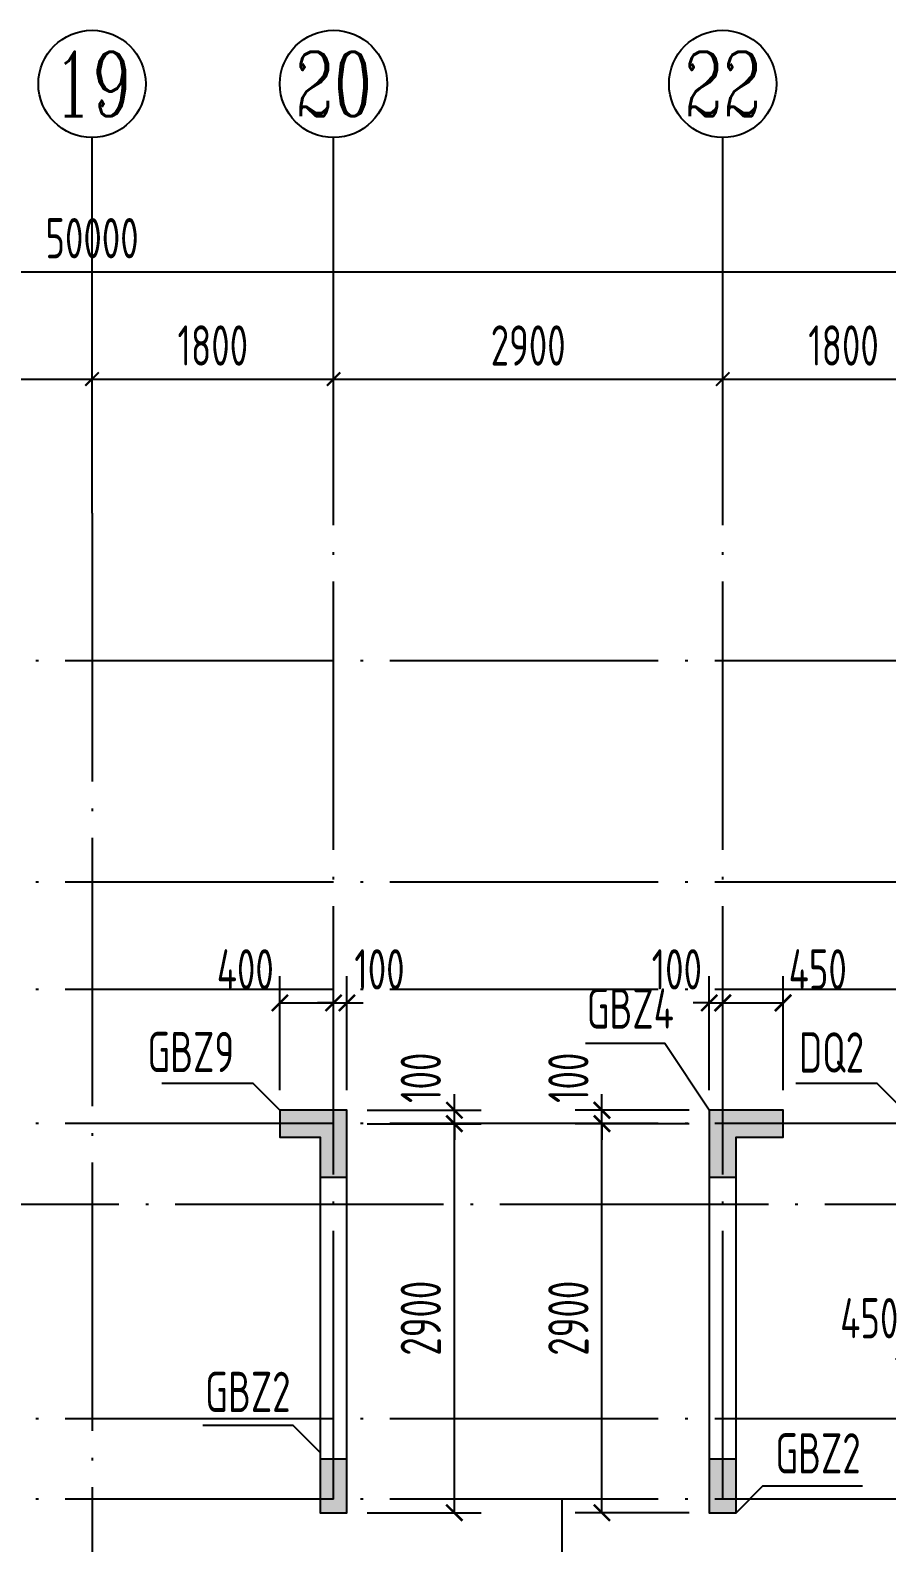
# Model space of a CAD drawing. Extents: x -655480 to 203344, y -294099 to 287156.
# Drawn here: x -279336 to -272954, y 69567 to 80841 of the extents above; entities that cross this region are included whole.
import ezdxf
from ezdxf.enums import TextEntityAlignment as Align

# ---------------------------------------------------------------- set-up
doc = ezdxf.new("R2010")
doc.units = 0
doc.header["$LTSCALE"] = 1000
doc.linetypes.add('DOTE', pattern=[2.42, 2, -0.2, 0.02, -0.2])
doc.layers.get('0').update_dxf_attribs({"linetype": 'CONTINUOUS'})
doc.layers.get('DEFPOINTS').update_dxf_attribs({"linetype": 'CONTINUOUS'})
for name, color, linetype in [('A-AXIS', 1, 'CONTINUOUS'), ('A-DOTE', 10, 'DOTE'), ('AXIS_NUM', 7, 'CONTINUOUS'), ('S-Q墙实线', 6, 'CONTINUOUS'), ('S-Q墙标注', 3, 'CONTINUOUS'), ('S-X详图填充', 252, 'CONTINUOUS'), ('S-X详图实线', 4, 'CONTINUOUS'), ('S-Y一般标注', 3, 'CONTINUOUS'), ('S-Z柱编号', 6, 'CONTINUOUS')]:
    doc.layers.add(name, color=color, linetype=linetype)
doc.styles.add('TSSD_Axis', font='complex.shx', dxfattribs={"width": 0.7, "bigfont": 'hztxt.shx'})
doc.styles.add('TSSD_DIMENSION', font='Tssdeng.shx', dxfattribs={"width": 0.7, "bigfont": 'tssdchn.shx'})
doc.styles.add('TSSD_REIN', font='tssdeng.shx', dxfattribs={"width": 0.7, "height": 300, "bigfont": 'tssdchn.shx'})
doc.styles.add('结构文字', font='zstxt.shx', dxfattribs={"width": 0.7, "bigfont": 'zshz.shx'})
doc.dimstyles.new('STRUCK', dxfattribs={"dimtxt": 400, "dimasz": 121, "dimexe": 200, "dimexo": 150, "dimgap": 115, "dimtad": 1, "dimdec": 0, "dimdsep": 46, "dimtxsty": '结构文字', "dimblk": 'ARCHTICK', "dimcen": 400, "dimclrd": 3, "dimclre": 3, "dimclrt": 7, "dimadec": 0, "dimazin": 0, "dimtfac": 1, "dimtdec": 0, "dimtix": 1, "dimtmove": 2, "dimatfit": 3, "dimldrblk": '_DIMX', "dimfxl": 1, "dimtolj": 1, "dimtzin": 0, "dimarcsym": 0})
doc.dimstyles.new('TSSD_100_100', dxfattribs={"dimtxt": 300, "dimasz": 100, "dimexe": 100, "dimexo": 250, "dimgap": 100, "dimtad": 1, "dimdec": 0, "dimzin": 0, "dimdsep": 46, "dimtxsty": 'TSSD_DIMENSION', "dimblk": 'ARCHTICK', "dimcen": 0, "dimdle": 100, "dimclrt": 7, "dimadec": 0, "dimazin": 0, "dimtfac": 1, "dimtdec": 0, "dimtix": 1, "dimtmove": 2, "dimatfit": 3, "dimldrblk": 'ARCHTICK', "dimfxl": 1, "dimtolj": 1, "dimtzin": 0, "dimarcsym": 0})

# ---------------------------------------------------------------- blocks, each defined once
blk = doc.blocks.new('ts_axno')
at = {"color": 0, "linetype": 'ByBlock', "lineweight": -2}
blk.add_circle((0, 0), 0.5, dxfattribs=at)
at = {"color": 0, "linetype": 'ByBlock', "lineweight": -2, "style": 'TSSD_Axis', "width": 0.7}
blk.add_attdef('A', text='', height=0.6, dxfattribs=at).set_placement((0, 0), align=Align.MIDDLE_CENTER)
blk = doc.blocks.new('_ArchTick')
at = {"color": 0, "linetype": 'ByBlock', "const_width": 0.15}
blk.add_lwpolyline([(-0.5, -0.5), (0.5, 0.5)], dxfattribs=at)
blk = doc.blocks.new('*D160')
at = {"layer": 'DEFPOINTS', "color": 0, "transparency": 16777216}
for p in [(29600, 19250), (27800, 18250), (29600, 18250)]:
    blk.add_point(p, dxfattribs=at)
at = {"layer": 'S-Y一般标注', "color": 0, "lineweight": -2, "transparency": 16777216}
for p, q in [((27800, 18500), (27800, 19350)), ((29600, 18500), (29600, 19350)), ((27700, 19250), (29700, 19250))]:
    blk.add_line(p, q, dxfattribs=at)
at = {"layer": 'S-Y一般标注', "color": 0, "lineweight": -2, "transparency": 16777216, "xscale": 100, "yscale": 100, "zscale": 100, "rotation": 180}
blk.add_blockref('_ArchTick', (27800, 19250), dxfattribs=at)
at = {"layer": 'S-Y一般标注', "color": 0, "lineweight": -2, "transparency": 16777216, "xscale": 100, "yscale": 100, "zscale": 100}
blk.add_blockref('_ArchTick', (29600, 19250), dxfattribs=at)
at = {"layer": 'S-Y一般标注', "color": 7, "transparency": 16777216, "insert": (28700, 19500), "char_height": 300, "attachment_point": 5, "style": 'TSSD_DIMENSION'}
blk.add_mtext('\\A1;1800', dxfattribs=at)
blk = doc.blocks.new('*D161')
at = {"layer": 'DEFPOINTS', "color": 0, "transparency": 16777216}
for p in [(31400, 19250), (29600, 18250), (31400, 18250)]:
    blk.add_point(p, dxfattribs=at)
at = {"layer": 'S-Y一般标注', "color": 0, "lineweight": -2, "transparency": 16777216}
for p, q in [((29600, 18500), (29600, 19350)), ((31400, 18500), (31400, 19350)), ((29500, 19250), (31500, 19250))]:
    blk.add_line(p, q, dxfattribs=at)
at = {"layer": 'S-Y一般标注', "color": 0, "lineweight": -2, "transparency": 16777216, "xscale": 100, "yscale": 100, "zscale": 100, "rotation": 180}
blk.add_blockref('_ArchTick', (29600, 19250), dxfattribs=at)
at = {"layer": 'S-Y一般标注', "color": 0, "lineweight": -2, "transparency": 16777216, "xscale": 100, "yscale": 100, "zscale": 100}
blk.add_blockref('_ArchTick', (31400, 19250), dxfattribs=at)
at = {"layer": 'S-Y一般标注', "color": 7, "transparency": 16777216, "insert": (30500, 19500), "char_height": 300, "attachment_point": 5, "style": 'TSSD_DIMENSION'}
blk.add_mtext('\\A1;1800', dxfattribs=at)
blk = doc.blocks.new('*D162')
at = {"layer": 'DEFPOINTS', "color": 0, "transparency": 16777216}
for p in [(34300, 19250), (31400, 18250), (34300, 18250)]:
    blk.add_point(p, dxfattribs=at)
at = {"layer": 'S-Y一般标注', "color": 0, "lineweight": -2, "transparency": 16777216}
for p, q in [((31400, 18500), (31400, 19350)), ((34300, 18500), (34300, 19350)), ((31300, 19250), (34400, 19250))]:
    blk.add_line(p, q, dxfattribs=at)
at = {"layer": 'S-Y一般标注', "color": 0, "lineweight": -2, "transparency": 16777216, "xscale": 100, "yscale": 100, "zscale": 100, "rotation": 180}
blk.add_blockref('_ArchTick', (31400, 19250), dxfattribs=at)
at = {"layer": 'S-Y一般标注', "color": 0, "lineweight": -2, "transparency": 16777216, "xscale": 100, "yscale": 100, "zscale": 100}
blk.add_blockref('_ArchTick', (34300, 19250), dxfattribs=at)
at = {"layer": 'S-Y一般标注', "color": 7, "transparency": 16777216, "insert": (32850, 19500), "char_height": 300, "attachment_point": 5, "style": 'TSSD_DIMENSION'}
blk.add_mtext('\\A1;2900', dxfattribs=at)
blk = doc.blocks.new('*D163')
at = {"layer": 'DEFPOINTS', "color": 0, "transparency": 16777216}
for p in [(36100, 19250), (34300, 18250), (36100, 18250)]:
    blk.add_point(p, dxfattribs=at)
at = {"layer": 'S-Y一般标注', "color": 0, "lineweight": -2, "transparency": 16777216}
for p, q in [((34300, 18500), (34300, 19350)), ((36100, 18500), (36100, 19350)), ((34200, 19250), (36200, 19250))]:
    blk.add_line(p, q, dxfattribs=at)
at = {"layer": 'S-Y一般标注', "color": 0, "lineweight": -2, "transparency": 16777216, "xscale": 100, "yscale": 100, "zscale": 100, "rotation": 180}
blk.add_blockref('_ArchTick', (34300, 19250), dxfattribs=at)
at = {"layer": 'S-Y一般标注', "color": 0, "lineweight": -2, "transparency": 16777216, "xscale": 100, "yscale": 100, "zscale": 100}
blk.add_blockref('_ArchTick', (36100, 19250), dxfattribs=at)
at = {"layer": 'S-Y一般标注', "color": 7, "transparency": 16777216, "insert": (35200, 19500), "char_height": 300, "attachment_point": 5, "style": 'TSSD_DIMENSION'}
blk.add_mtext('\\A1;1800', dxfattribs=at)
blk = doc.blocks.new('*D172')
at = {"layer": 'DEFPOINTS', "color": 0, "transparency": 16777216}
for p in [(54600, 20050), (4600, 18250), (54600, 18250)]:
    blk.add_point(p, dxfattribs=at)
at = {"layer": 'S-Y一般标注', "color": 0, "lineweight": -2, "transparency": 16777216}
for p, q in [((4600, 18500), (4600, 20150)), ((54600, 18500), (54600, 20150)), ((4500, 20050), (54700, 20050))]:
    blk.add_line(p, q, dxfattribs=at)
at = {"layer": 'S-Y一般标注', "color": 0, "lineweight": -2, "transparency": 16777216, "xscale": 100, "yscale": 100, "zscale": 100, "rotation": 180}
blk.add_blockref('_ArchTick', (4600, 20050), dxfattribs=at)
at = {"layer": 'S-Y一般标注', "color": 0, "lineweight": -2, "transparency": 16777216, "xscale": 100, "yscale": 100, "zscale": 100}
blk.add_blockref('_ArchTick', (54600, 20050), dxfattribs=at)
at = {"layer": 'S-Y一般标注', "color": 7, "transparency": 16777216, "insert": (29600, 20300), "char_height": 300, "attachment_point": 5, "style": 'TSSD_DIMENSION'}
blk.add_mtext('\\A1;50000', dxfattribs=at)
blk = doc.blocks.new('*D1821')
at = {"layer": 'DEFPOINTS', "color": 0, "transparency": 16777216}
for p in [(-276976, 72691), (-276176, 72691), (-276976, 69791)]:
    blk.add_point(p, dxfattribs=at)
at = {"layer": 'S-Q墙标注', "color": 3, "lineweight": -2, "transparency": 16777216}
for p, q in [((-276826, 72691), (-275976, 72691)), ((-276176, 69791), (-276176, 72691)), ((-276826, 69791), (-275976, 69791))]:
    blk.add_line(p, q, dxfattribs=at)
at = {"layer": 'S-Q墙标注', "color": 3, "lineweight": -2, "transparency": 16777216, "xscale": 121, "yscale": 121, "zscale": 121}
for p, rotation in [((-276176, 72691), 90), ((-276176, 69791), 270)]:
    blk.add_blockref('_ArchTick', p, dxfattribs=dict(at, rotation=rotation))
at = {"layer": 'S-Q墙标注', "color": 7, "transparency": 16777216, "insert": (-276426, 71241), "char_height": 300, "attachment_point": 5, "rotation": 90, "style": 'TSSD_REIN'}
blk.add_mtext('\\A1;2900', dxfattribs=at)
blk = doc.blocks.new('_DIMX')
blk.add_line((-150, 0), (150, 0))
at = {"const_width": 50}
blk.add_lwpolyline([(-70, -70), (70, 70)], dxfattribs=at)
blk = doc.blocks.new('*D1822')
at = {"layer": 'DEFPOINTS', "color": 0, "transparency": 16777216}
for p in [(-276976, 72791), (-276176, 72791), (-276976, 72691)]:
    blk.add_point(p, dxfattribs=at)
at = {"layer": 'S-Q墙标注', "color": 3, "lineweight": -2, "transparency": 16777216}
for p, q in [((-276176, 72791), (-276176, 72912)), ((-276826, 72791), (-275976, 72791)), ((-276176, 72691), (-276176, 72791)), ((-276826, 72691), (-275976, 72691)), ((-276176, 72691), (-276176, 72570))]:
    blk.add_line(p, q, dxfattribs=at)
at = {"layer": 'S-Q墙标注', "color": 3, "lineweight": -2, "transparency": 16777216, "xscale": 121, "yscale": 121, "zscale": 121}
for p, rotation in [((-276176, 72791), 270), ((-276176, 72691), 90)]:
    blk.add_blockref('_ArchTick', p, dxfattribs=dict(at, rotation=rotation))
at = {"layer": 'S-Q墙标注', "color": 7, "transparency": 16777216, "insert": (-276426, 73033), "char_height": 300, "attachment_point": 5, "rotation": 90, "style": 'TSSD_REIN'}
blk.add_mtext('\\A1;100', dxfattribs=at)
blk = doc.blocks.new('*D1823')
at = {"layer": 'DEFPOINTS', "color": 0, "transparency": 16777216}
for p in [(-277076, 73591), (-277476, 72791), (-277076, 72791)]:
    blk.add_point(p, dxfattribs=at)
at = {"layer": 'S-Q墙标注', "color": 3, "lineweight": -2, "transparency": 16777216}
for p, q in [((-277476, 72941), (-277476, 73791)), ((-277076, 72941), (-277076, 73791)), ((-277476, 73591), (-277076, 73591))]:
    blk.add_line(p, q, dxfattribs=at)
at = {"layer": 'S-Q墙标注', "color": 3, "lineweight": -2, "transparency": 16777216, "xscale": 121, "yscale": 121, "zscale": 121, "rotation": 180}
blk.add_blockref('_ArchTick', (-277476, 73591), dxfattribs=at)
at = {"layer": 'S-Q墙标注', "color": 3, "lineweight": -2, "transparency": 16777216, "xscale": 121, "yscale": 121, "zscale": 121}
blk.add_blockref('_ArchTick', (-277076, 73591), dxfattribs=at)
at = {"layer": 'S-Q墙标注', "color": 7, "transparency": 16777216, "insert": (-277734, 73841), "char_height": 300, "attachment_point": 5, "style": 'TSSD_REIN'}
blk.add_mtext('\\A1;400', dxfattribs=at)
blk = doc.blocks.new('*D1824')
at = {"layer": 'DEFPOINTS', "color": 0, "transparency": 16777216}
for p in [(-276976, 73591), (-277076, 72791), (-276976, 72791)]:
    blk.add_point(p, dxfattribs=at)
at = {"layer": 'S-Q墙标注', "color": 3, "lineweight": -2, "transparency": 16777216}
for p, q in [((-277076, 72941), (-277076, 73791)), ((-276976, 72941), (-276976, 73791)), ((-277076, 73591), (-277197, 73591)), ((-277076, 73591), (-276976, 73591)), ((-276976, 73591), (-276855, 73591))]:
    blk.add_line(p, q, dxfattribs=at)
at = {"layer": 'S-Q墙标注', "color": 3, "lineweight": -2, "transparency": 16777216, "xscale": 121, "yscale": 121, "zscale": 121}
blk.add_blockref('_ArchTick', (-277076, 73591), dxfattribs=at)
at = {"layer": 'S-Q墙标注', "color": 3, "lineweight": -2, "transparency": 16777216, "xscale": 121, "yscale": 121, "zscale": 121, "rotation": 180}
blk.add_blockref('_ArchTick', (-276976, 73591), dxfattribs=at)
at = {"layer": 'S-Q墙标注', "color": 7, "transparency": 16777216, "insert": (-276734, 73841), "char_height": 300, "attachment_point": 5, "style": 'TSSD_REIN'}
blk.add_mtext('\\A1;100', dxfattribs=at)
blk = doc.blocks.new('*D1825')
at = {"layer": 'DEFPOINTS', "color": 0, "transparency": 16777216}
for p in [(-275076, 72691), (-274276, 72691), (-274276, 69791)]:
    blk.add_point(p, dxfattribs=at)
at = {"layer": 'S-Q墙标注', "color": 3, "lineweight": -2, "transparency": 16777216}
for p, q in [((-274426, 72691), (-275276, 72691)), ((-275076, 69791), (-275076, 72691)), ((-274426, 69791), (-275276, 69791))]:
    blk.add_line(p, q, dxfattribs=at)
at = {"layer": 'S-Q墙标注', "color": 3, "lineweight": -2, "transparency": 16777216, "xscale": 121, "yscale": 121, "zscale": 121}
for p, rotation in [((-275076, 72691), 90), ((-275076, 69791), 270)]:
    blk.add_blockref('_ArchTick', p, dxfattribs=dict(at, rotation=rotation))
at = {"layer": 'S-Q墙标注', "color": 7, "transparency": 16777216, "insert": (-275326, 71241), "char_height": 300, "attachment_point": 5, "rotation": 90, "style": 'TSSD_REIN'}
blk.add_mtext('\\A1;2900', dxfattribs=at)
blk = doc.blocks.new('*D1826')
at = {"layer": 'DEFPOINTS', "color": 0, "transparency": 16777216}
for p in [(-275076, 72791), (-274276, 72791), (-274276, 72691)]:
    blk.add_point(p, dxfattribs=at)
at = {"layer": 'S-Q墙标注', "color": 3, "lineweight": -2, "transparency": 16777216}
for p, q in [((-275076, 72791), (-275076, 72912)), ((-274426, 72791), (-275276, 72791)), ((-275076, 72691), (-275076, 72791)), ((-274426, 72691), (-275276, 72691)), ((-275076, 72691), (-275076, 72570))]:
    blk.add_line(p, q, dxfattribs=at)
at = {"layer": 'S-Q墙标注', "color": 3, "lineweight": -2, "transparency": 16777216, "xscale": 121, "yscale": 121, "zscale": 121}
for p, rotation in [((-275076, 72791), 270), ((-275076, 72691), 90)]:
    blk.add_blockref('_ArchTick', p, dxfattribs=dict(at, rotation=rotation))
at = {"layer": 'S-Q墙标注', "color": 7, "transparency": 16777216, "insert": (-275326, 73033), "char_height": 300, "attachment_point": 5, "rotation": 90, "style": 'TSSD_REIN'}
blk.add_mtext('\\A1;100', dxfattribs=at)
blk = doc.blocks.new('*D1827')
at = {"layer": 'DEFPOINTS', "color": 0, "transparency": 16777216}
for p in [(-274176, 73591), (-274276, 72791), (-274176, 72791)]:
    blk.add_point(p, dxfattribs=at)
at = {"layer": 'S-Q墙标注', "color": 3, "lineweight": -2, "transparency": 16777216}
for p, q in [((-274276, 72941), (-274276, 73791)), ((-274176, 72941), (-274176, 73791)), ((-274276, 73591), (-274397, 73591)), ((-274276, 73591), (-274176, 73591)), ((-274176, 73591), (-274055, 73591))]:
    blk.add_line(p, q, dxfattribs=at)
at = {"layer": 'S-Q墙标注', "color": 3, "lineweight": -2, "transparency": 16777216, "xscale": 121, "yscale": 121, "zscale": 121}
blk.add_blockref('_ArchTick', (-274276, 73591), dxfattribs=at)
at = {"layer": 'S-Q墙标注', "color": 3, "lineweight": -2, "transparency": 16777216, "xscale": 121, "yscale": 121, "zscale": 121, "rotation": 180}
blk.add_blockref('_ArchTick', (-274176, 73591), dxfattribs=at)
at = {"layer": 'S-Q墙标注', "color": 7, "transparency": 16777216, "insert": (-274518, 73841), "char_height": 300, "attachment_point": 5, "style": 'TSSD_REIN'}
blk.add_mtext('\\A1;100', dxfattribs=at)
blk = doc.blocks.new('*D1828')
at = {"layer": 'DEFPOINTS', "color": 0, "transparency": 16777216}
for p in [(-273726, 73591), (-274176, 72791), (-273726, 72791)]:
    blk.add_point(p, dxfattribs=at)
at = {"layer": 'S-Q墙标注', "color": 3, "lineweight": -2, "transparency": 16777216}
for p, q in [((-274176, 72941), (-274176, 73791)), ((-273726, 72941), (-273726, 73791)), ((-274176, 73591), (-273726, 73591))]:
    blk.add_line(p, q, dxfattribs=at)
at = {"layer": 'S-Q墙标注', "color": 3, "lineweight": -2, "transparency": 16777216, "xscale": 121, "yscale": 121, "zscale": 121, "rotation": 180}
blk.add_blockref('_ArchTick', (-274176, 73591), dxfattribs=at)
at = {"layer": 'S-Q墙标注', "color": 3, "lineweight": -2, "transparency": 16777216, "xscale": 121, "yscale": 121, "zscale": 121}
blk.add_blockref('_ArchTick', (-273726, 73591), dxfattribs=at)
at = {"layer": 'S-Q墙标注', "color": 7, "transparency": 16777216, "insert": (-273468, 73841), "char_height": 300, "attachment_point": 5, "style": 'TSSD_REIN'}
blk.add_mtext('\\A1;450', dxfattribs=at)
blk = doc.blocks.new('*D1831')
at = {"layer": 'DEFPOINTS', "color": 0, "transparency": 16777216}
for p in [(-272826, 71791), (-272376, 71791), (-272376, 70991)]:
    blk.add_point(p, dxfattribs=at)
at = {"layer": 'S-Q墙标注', "color": 3, "lineweight": -2, "transparency": 16777216}
for p, q in [((-272826, 71641), (-272826, 70791)), ((-272376, 71641), (-272376, 70791)), ((-272826, 70991), (-272376, 70991))]:
    blk.add_line(p, q, dxfattribs=at)
at = {"layer": 'S-Q墙标注', "color": 3, "lineweight": -2, "transparency": 16777216, "xscale": 121, "yscale": 121, "zscale": 121, "rotation": 180}
blk.add_blockref('_ArchTick', (-272826, 70991), dxfattribs=at)
at = {"layer": 'S-Q墙标注', "color": 3, "lineweight": -2, "transparency": 16777216, "xscale": 121, "yscale": 121, "zscale": 121}
blk.add_blockref('_ArchTick', (-272376, 70991), dxfattribs=at)
at = {"layer": 'S-Q墙标注', "color": 7, "transparency": 16777216, "insert": (-273084, 71241), "char_height": 300, "attachment_point": 5, "style": 'TSSD_REIN'}
blk.add_mtext('\\A1;450', dxfattribs=at)
blk = doc.blocks.new('20210726.16395156')
at = {"layer": 'A-AXIS'}
for p, q in [((29600, 18249.9), (29600, 21049.9)), ((31400, 18249.9), (31400, 21049.9)), ((34300, 18249.9), (34300, 21049.9))]:
    blk.add_line(p, q, dxfattribs=at)
at = {"layer": 'A-DOTE'}
for p, q in [((29600, 18249.9), (29600, 3600)), ((31400, 10900), (31400, 18249.9)), ((34300, 10900), (34300, 18249.9)), ((55600, 17150), (3600, 17150)), ((55600, 15500), (3600, 15500)), ((55600, 14700), (3600, 14700)), ((55600, 13700), (3600, 13700)), ((3600, 13100.3), (55600, 13100.3)), ((55600, 11500), (3600, 11500)), ((55600, 10900), (3600, 10900)), ((33100, 10900), (33100, 3600))]:
    blk.add_line(p, q, dxfattribs=at)
at = {"layer": 'A-AXIS'}
ref = blk.add_blockref('ts_axno', (29600, 21449.9), dxfattribs=dict(at, xscale=800, yscale=800, zscale=800))
ref.add_attrib('12', '19', dxfattribs={"layer": 'AXIS_NUM', "height": 480, "style": 'TSSD_Axis', "width": 0.7}).set_placement((29600, 21449.9), align=Align.MIDDLE_CENTER)
ref = blk.add_blockref('ts_axno', (31400, 21449.9), dxfattribs=dict(at, xscale=800, yscale=800, zscale=800))
ref.add_attrib('13', '20', dxfattribs={"layer": 'AXIS_NUM', "height": 480, "style": 'TSSD_Axis', "width": 0.7}).set_placement((31400, 21449.9), align=Align.MIDDLE_CENTER)
ref = blk.add_blockref('ts_axno', (34300, 21449.9), dxfattribs=dict(at, xscale=800, yscale=800, zscale=800))
ref.add_attrib('14', '22', dxfattribs={"layer": 'AXIS_NUM', "height": 480, "style": 'TSSD_Axis', "width": 0.7}).set_placement((34300, 21449.9), align=Align.MIDDLE_CENTER)
at = {"layer": 'S-Y一般标注'}
for base, p1, p2, picture, middle in [((54600, 20049.9), (4600, 18249.9), (54600, 18249.9), '*D172', (29600, 20299.9)), ((29600, 19249.9), (27800, 18249.9), (29600, 18249.9), '*D160', (28700, 19499.9)), ((31400, 19249.9), (29600, 18249.9), (31400, 18249.9), '*D161', (30500, 19499.9)), ((34300, 19249.9), (31400, 18249.9), (34300, 18249.9), '*D162', (32850, 19499.9)), ((36100, 19249.9), (34300, 18249.9), (36100, 18249.9), '*D163', (35200, 19499.9))]:
    dim = blk.add_linear_dim(base=base, p1=p1, p2=p2, dimstyle='TSSD_100_100', dxfattribs=at)
    dim.commit()
    dim.dimension.update_dxf_attribs({"geometry": picture, "text_midpoint": middle})

msp = doc.modelspace()

# ---------------------------------------------------------------- hatches: boundary and pattern name
at = {"layer": 'S-X详图填充'}
h = msp.add_hatch(color=256, dxfattribs=at)
h.dxf.hatch_style = 1
h.paths.add_polyline_path([(-277176.01, 72291.2), (-276976.01, 72291.2), (-276976.01, 72791.2), (-277475.92, 72791.2), (-277475.92, 72591.2), (-277176.01, 72591.2)])
h = msp.add_hatch(color=256, dxfattribs=at)
h.dxf.hatch_style = 1
h.paths.add_polyline_path([(-274276.02, 72291.2), (-274076.02, 72291.2), (-274076.02, 72591.2), (-273726.02, 72591.2), (-273726.02, 72791.2), (-274276.02, 72791.2)])
h = msp.add_hatch(color=256, dxfattribs=at)
h.dxf.hatch_style = 1
h.paths.add_polyline_path([(-276976.01, 70191.2), (-277176.01, 70191.2), (-277176.01, 69791.2), (-276976.01, 69791.2)])
h = msp.add_hatch(color=256, dxfattribs=at)
h.dxf.hatch_style = 1
h.paths.add_polyline_path([(-274076.02, 70191.2), (-274276.02, 70191.2), (-274276.02, 69791.2), (-274076.02, 69791.2)])

# ---------------------------------------------------------------- linework, layer by layer
at = {"layer": 'S-Q墙实线'}
for points in [[(-276976.01, 72791.2), (-277475.92, 72791.2), (-277475.92, 72591.2), (-277176.01, 72591.2), (-277176.01, 69791.2), (-276976.01, 69791.2)], [(-274076.02, 69791.2), (-274076.02, 72591.2), (-273726.02, 72591.2), (-273726.02, 72791.2), (-274276.02, 72791.2), (-274276.02, 69791.2)]]:
    msp.add_lwpolyline(points, close=True, dxfattribs=at)
at = {"layer": 'S-X详图实线'}
for points in [[(-277176.01, 72291.2), (-276976.01, 72291.2), (-276976.01, 72791.2), (-277475.92, 72791.2), (-277475.92, 72591.2), (-277176.01, 72591.2), (-277176.01, 72291.2)], [(-274276.02, 72291.2), (-274076.02, 72291.2), (-274076.02, 72591.2), (-273726.02, 72591.2), (-273726.02, 72791.2), (-274276.02, 72791.2), (-274276.02, 72291.2)], [(-276976.01, 70191.2), (-277176.01, 70191.2), (-277176.01, 69791.2), (-276976.01, 69791.2), (-276976.01, 70191.2)], [(-274076.02, 70191.2), (-274276.02, 70191.2), (-274276.02, 69791.2), (-274076.02, 69791.2), (-274076.02, 70191.2)]]:
    msp.add_lwpolyline(points, close=True, dxfattribs=at)
at = {"layer": 'S-Z柱编号', "color": 7}
for points in [[(-274276.01, 72791.2), (-274608.45, 73287.83), (-275198.29, 73287.83)], [(-277475.92, 72791.2), (-277675.92, 72991.2), (-278355.35, 72991.2)], [(-272825.93, 72791.2), (-273025.93, 72991.2), (-273631.94, 72991.2)], [(-277176.01, 70241.2), (-277376.01, 70441.2), (-278049.53, 70441.2)], [(-274076.01, 69791.2), (-273876.01, 69991.2), (-273135.67, 69991.2)]]:
    msp.add_lwpolyline(points, dxfattribs=at)

# ---------------------------------------------------------------- block references
at = {"layer": 'A-DOTE'}
msp.add_blockref('20210726.16395156', (-308476.02, 58991.15), dxfattribs=at)

# ---------------------------------------------------------------- texts
at = {"layer": 'S-Z柱编号', "color": 7, "style": 'TSSD_REIN', "width": 0.7}
for s, p in [('GBZ4', (-275189.86, 73309.38)), ('GBZ9', (-278463.28, 72985.37)), ('DQ2', (-273607.02, 72981.94)), ('GBZ2', (-278032.7, 70451.79)), ('GBZ2', (-273784.09, 69993.92))]:
    msp.add_text(s, height=300, dxfattribs=at).set_placement(p, align=Align.BOTTOM_LEFT)

# ---------------------------------------------------------------- dimensions: what is measured, and where the dimension line sits
at = {"layer": 'S-Q墙标注'}
for base, p1, p2, picture, middle in [((-277076.02, 73591.2), (-277475.92, 72791.2), (-277076.02, 72791.2), '*D1823', (-277734, 73841.2)), ((-276976.01, 73591.2), (-277076.02, 72791.2), (-276976.01, 72791.2), '*D1824', (-276734.09, 73841.2)), ((-274176.02, 73591.2), (-274276.01, 72791.2), (-274176.02, 72791.2), '*D1827', (-274517.93, 73841.2)), ((-273726.01, 73591.2), (-274176.02, 72791.2), (-273726.01, 72791.2), '*D1828', (-273467.93, 73841.2)), ((-272376.02, 70991.2), (-272825.93, 71791.2), (-272376.02, 71791.2), '*D1831', (-273084.01, 71241.2))]:
    dim = msp.add_linear_dim(base=base, p1=p1, p2=p2, dimstyle='STRUCK', override={"dimtxt": 300, "dimgap": 100, "dimtxsty": 'TSSD_REIN'}, dxfattribs=at)
    dim.commit()
    dim.dimension.update_dxf_attribs({"geometry": picture, "text_midpoint": middle, "dimtype": 160})
for base, p1, p2, picture, middle in [((-276176.01, 72791.2), (-276976.01, 72691.2), (-276976.01, 72791.2), '*D1822', (-276426.01, 73033.12)), ((-275076.01, 72791.2), (-274276.01, 72691.2), (-274276.01, 72791.2), '*D1826', (-275326.01, 73033.12))]:
    dim = msp.add_linear_dim(base=base, p1=p1, p2=p2, angle=90, dimstyle='STRUCK', override={"dimtxt": 300, "dimgap": 100, "dimtxsty": 'TSSD_REIN'}, dxfattribs=at)
    dim.commit()
    dim.dimension.update_dxf_attribs({"geometry": picture, "text_midpoint": middle, "dimtype": 160})
for base, p1, p2, picture, middle in [((-276176.01, 72691.2), (-276976.01, 69791.2), (-276976.01, 72691.2), '*D1821', (-276426.01, 71241.2)), ((-275076.01, 72691.2), (-274276.01, 69791.2), (-274276.01, 72691.2), '*D1825', (-275326.01, 71241.2))]:
    dim = msp.add_linear_dim(base=base, p1=p1, p2=p2, angle=90, dimstyle='STRUCK', override={"dimtxt": 300, "dimgap": 100, "dimtxsty": 'TSSD_REIN'}, dxfattribs=at)
    dim.commit()
    dim.dimension.update_dxf_attribs({"geometry": picture, "text_midpoint": middle})

doc.saveas('drawing.dxf')
